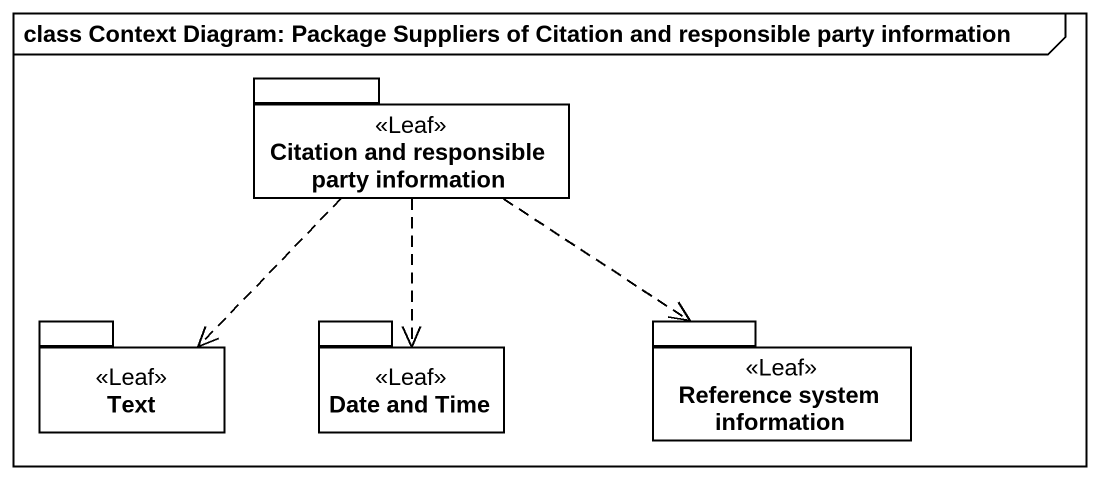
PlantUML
@startuml
mainframe class Context Diagram: Package Suppliers of Citation and responsible party information
package "Citation and responsible party information" as Citation_and_responsible <<Leaf>> {
}
package Text <<Leaf>> {
}
package "Date and Time" as Date_and_Time <<Leaf>> {
}
package "Reference system information" as Reference_system_information <<Leaf>> {
}
Citation_and_responsible ..> Text
Citation_and_responsible ..> Date_and_Time
Citation_and_responsible ..> Reference_system_information
@enduml
